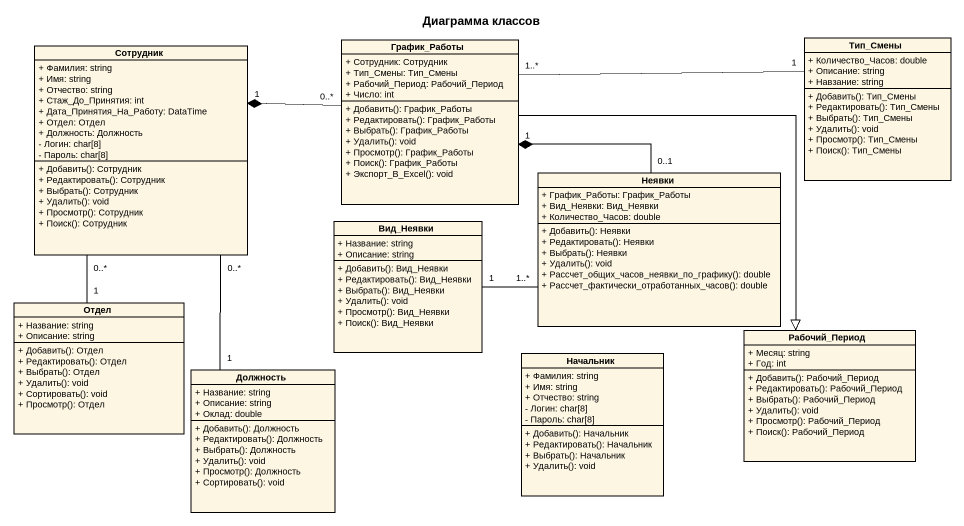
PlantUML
@startuml
title Диаграмма классов
hide circle
hide empty members
skinparam classAttributeIconSize 0
class Сотрудник {
  + Фамилия: string
  + Имя: string
  + Отчество: string
  + Стаж_До_Принятия: int
  + Дата_Принятия_На_Работу: DataTime
  + Отдел: Отдел
  + Должность: Должность
  - Логин: char[8]
  - Пароль: char[8]
  + Добавить(): Сотрудник
  + Редактировать(): Сотрудник
  + Выбрать(): Сотрудник
  + Удалить(): void
  + Просмотр(): Сотрудник
  + Поиск(): Сотрудник
}
class График_Работы {
  + Сотрудник: Сотрудник
  + Тип_Смены: Тип_Смены
  + Рабочий_Период: Рабочий_Период
  + Число: int
  + Добавить(): График_Работы
  + Редактировать(): График_Работы
  + Выбрать(): График_Работы
  + Удалить(): void
  + Просмотр(): График_Работы
  + Поиск(): График_Работы
  + Экспорт_В_Excel(): void
}
class Тип_Смены {
  + Количество_Часов: double
  + Описание: string
  + Навзание: string
  + Добавить(): Тип_Смены
  + Редактировать(): Тип_Смены
  + Выбрать(): Тип_Смены
  + Удалить(): void
  + Просмотр(): Тип_Смены
  + Поиск(): Тип_Смены
}
class Неявки {
  + График_Работы: График_Работы
  + Вид_Неявки: Вид_Неявки
  + Количество_Часов: double
  + Добавить(): Неявки
  + Редактировать(): Неявки
  + Выбрать(): Неявки
  + Удалить(): void
  + Рассчет_общих_часов_неявки_по_графику(): double
  + Рассчет_фактически_отработанных_часов(): double
}
class Вид_Неявки {
  + Название: string
  + Описание: string
  + Добавить(): Вид_Неявки
  + Редактировать(): Вид_Неявки
  + Выбрать(): Вид_Неявки
  + Удалить(): void
  + Просмотр(): Вид_Неявки
  + Поиск(): Вид_Неявки
}
class Отдел {
  + Название: string
  + Описание: string
  + Добавить(): Отдел
  + Редактировать(): Отдел
  + Выбрать(): Отдел
  + Удалить(): void
  + Сортировать(): void
  + Просмотр(): Отдел
}
class Рабочий_Период {
  + Месяц: string
  + Год: int
  + Добавить(): Рабочий_Период
  + Редактировать(): Рабочий_Период
  + Выбрать(): Рабочий_Период
  + Удалить(): void
  + Просмотр(): Рабочий_Период
  + Поиск(): Рабочий_Период
}
class Должность {
  + Название: string
  + Описание: string
  + Оклад: double
  + Добавить(): Должность
  + Редактировать(): Должность
  + Выбрать(): Должность
  + Удалить(): void
  + Просмотр(): Должность
  + Сортировать(): void
}
class Начальник {
  + Фамилия: string
  + Имя: string
  + Отчество: string
  - Логин: char[8]
  - Пароль: char[8]
  + Добавить(): Начальник
  + Редактировать(): Начальник
  + Выбрать(): Начальник
  + Удалить(): void
}
Сотрудник "0..*" -- "1" Отдел
График_Работы "0..*" -left-* "1" Сотрудник
График_Работы "1..*" -right- "1" Тип_Смены
График_Работы --|> Рабочий_Период
Неявки "0..1" -left-* "1" График_Работы
Вид_Неявки "1" -right- "1..*" Неявки
Должность "1" -up- "0..*" Сотрудник
@enduml
